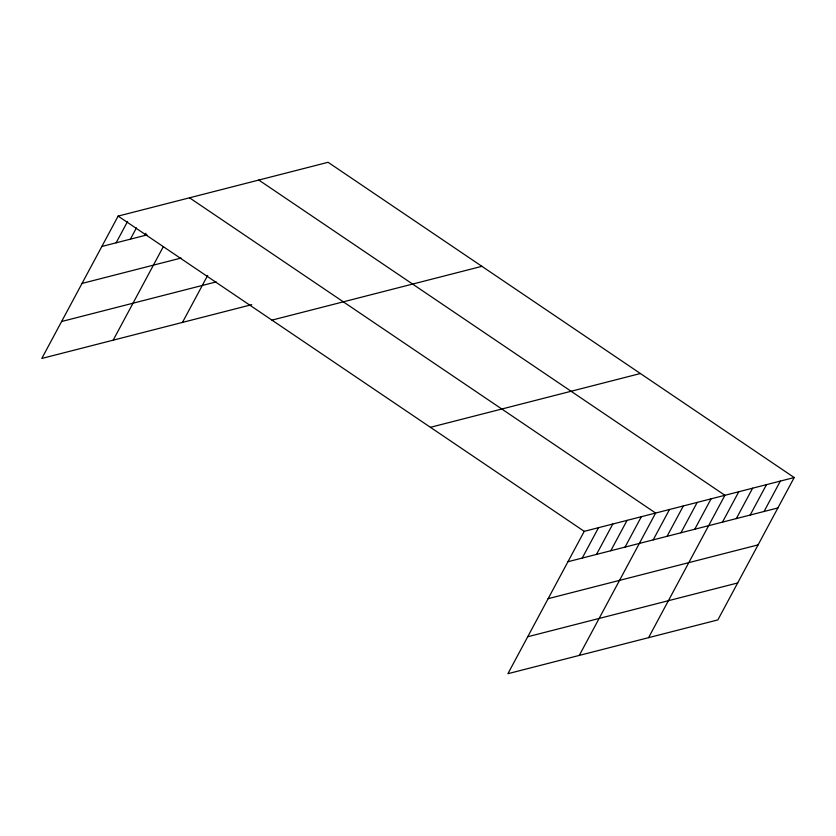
<?xml version="1.0" encoding="UTF-8"?>
<svg xmlns="http://www.w3.org/2000/svg" width="836" height="836" viewBox="0 0 836 836"><rect width="100%" height="100%" fill="white"/><g stroke="black" fill="none" stroke-linecap="round" stroke-linejoin="round"><path stroke-width="1.25" d="M794.2 477.544L584.239 531.341L507.912 673.701L717.863 619.904L794.2 477.544L328.088 162.299L118.137 216.096L41.8 358.456L251.761 304.659M116.12 242.816L127.584 221.435M130.395 239.159L136.425 227.904M144.67 235.501L145.882 233.254M113.184 340.168L163.323 246.662M182.467 322.414L207.694 275.378M582.232 558.061L598.524 527.683M596.507 554.404L612.798 524.026M610.782 550.746L627.073 520.368M625.056 547.089L641.348 516.711M579.296 655.414L655.633 513.053L189.521 197.808M653.198 539.878L669.49 509.5M667.055 536.325L683.346 505.947M680.912 532.783L697.203 502.394M694.768 529.23L711.06 498.852M648.579 637.659L724.917 495.299L258.805 180.053M722.482 522.134L738.773 491.746M736.338 518.581L752.63 488.193M750.195 515.028L766.487 484.65M764.052 511.475L780.343 481.097M101.846 246.474L147.052 234.895M82.032 283.425L181.13 258.042M61.613 321.505L216.137 281.91M271.951 320.125L481.902 266.329M430.425 427.311L640.386 373.514M567.957 561.719L777.908 507.933M548.134 598.67L758.095 544.884M527.725 636.75L737.686 582.953M118.137 216.096L584.239 531.341"/></g></svg>
